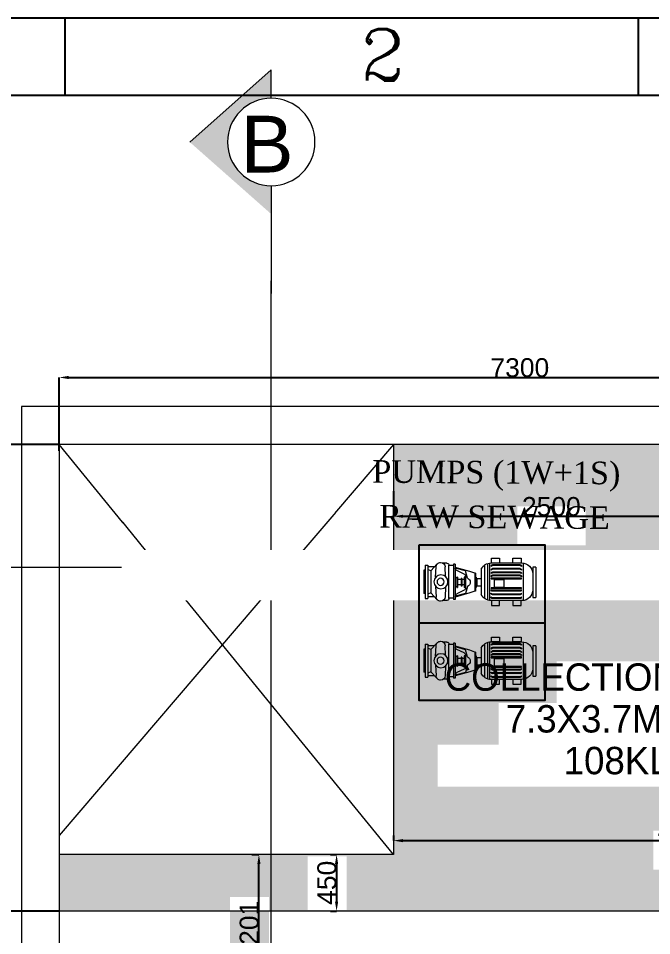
# Model space of a CAD drawing. Header units: millimetres. Extents: x -586673698 to -573385747, y -389867798 to -389752240.
# Drawn here: x -586668303 to -586663284, y -389765375 to -389758104 of the extents above; entities that cross this region are included whole.
import ezdxf

# ---------------------------------------------------------------- set-up
doc = ezdxf.new("R2010")
doc.units = ezdxf.units.MM
doc.header["$LTSCALE"] = 100
doc.linetypes.add('DASHED', pattern=[19.05, 12.7, -6.35])
doc.linetypes.add('HIDDEN2', pattern=[0.1875, 0.125, -0.0625])
for name, color, linetype in [('0-text', 241, 'Continuous'), ('DT-PL-SHAFT', 230, 'Continuous'), ('DT-PL-Text', 181, 'Continuous'), ('LINE', 9, 'Continuous'), ('PL-TEXT', 241, 'Continuous'), ('PLATFORM', 230, 'Continuous'), ('STP', 171, 'Continuous'), ('T', 2, 'Continuous')]:
    doc.layers.add(name, color=color, linetype=linetype)
doc.layers.add('A-CUT OUT', color=251, linetype='HIDDEN2', lineweight=15)
doc.layers.add('PL-DOMESTIC WATER TANK', color=171, linetype='Continuous', lineweight=0)
doc.styles.add('3', font='times.ttf')
doc.styles.add('Arial', font='arial.ttf')
doc.styles.add('style1', font='romanc.shx')
doc.styles.add('VP-A', font='arial.ttf')
doc.dimstyles.new('V Mts', dxfattribs={"dimtxt": 150, "dimasz": 75, "dimexe": 0.1, "dimexo": 0, "dimgap": 0.01, "dimtad": 1, "dimdec": 0, "dimzin": 3, "dimdsep": 46, "dimtxsty": 'Arial', "dimsah": 1, "dimcen": 0.09375, "dimdle": 0.01, "dimclrd": 8, "dimclre": 8, "dimclrt": 256, "dimadec": 0, "dimazin": 0, "dimtfac": 0.7, "dimtdec": 3, "dimtofl": 0, "dimtmove": 2, "dimatfit": 3, "dimfxl": 0, "dimfrac": 1, "dimtolj": 1, "dimtzin": 0, "dimarcsym": 0})
pattern_1 = [(50, (-585601457.7, -389666391.28), (358.63009, -31.37607), [37.5, -412.5]), (355, (-585601457.7, -389666391.28), (-69.37567, 376.09607), [30, -330]), (100.451444, (-585601427.82, -389666393.9), (289.25442, 344.72), [31.8701, -350.57106]), (46.1842, (-585601457.7, -389666291.3), (533.62067, -82.75964), [56.25, -618.75]), (96.635635, (-585601413.24, -389666298.2), (467.33097, 487.0593), [47.80517, -525.85688]), (351.184164, (-585601457.7, -389666291.3), (467.33097, 487.0593), [45, -495]), (21, (-585601407.7, -389666316.28), (298.45353, -201.309445), [37.5, -412.5]), (326, (-585601407.7, -389666316.28), (121.65767, 362.57502), [30, -330]), (71.451445, (-585601382.84, -389666333.05), (420.11119, 161.26558), [31.8701, -350.57106]), (37.5, (-585601457.71, -389666391.28), (6.079928, 166.446927), [0, -326, 0, -335, 0, -331.25]), (7.5, (-585601457.71, -389666391.28), (131.53477, 197.205856), [0, -191, 0, -318.5, 0, -126.25]), (327.5, (-585601569.21, -389666391.28), (266.911218, -11.277436), [0, -125, 0, -390, 0, -517.5]), (317.5, (-585601619.2, -389666391.28), (291.593085, 50.05249), [0, -162.5, 0, -259, 0, -367.5])]

# ---------------------------------------------------------------- blocks, each defined once
blk = doc.blocks.new('SHEET')
at = {"color": 7}
for p, q in [((1476, 13.35), (0, 13.35)), ((113.25, 1.35), (113.25, 13.35)), ((202.5, 1.35), (202.5, 13.35)), ((1464, 1.35), (12, 1.35))]:
    blk.add_line(p, q, dxfattribs=at)
at = {"layer": 'T', "color": 7, "style": 'style1'}
blk.add_text('2', height=8, dxfattribs=at).set_placement((159.24, 3.66))
blk = doc.blocks.new('SECT LINE')
at = {"layer": 'STP', "lineweight": 0}
blk.add_hatch(color=7, dxfattribs=at).paths.add_polyline_path([(571.5, 0), (346.5, 0, 1), (-346.5, 0), (-571.5, 0), (0, 646.5)])
at = {"layer": 'STP', "color": 7, "lineweight": 0}
for p, q in [((-571.5, 0), (0, 646.5)), ((-346.5, 0), (-571.5, 0)), ((-346.5, 0), (-571.5, 0)), ((346.5, 0), (1201.5, 0))]:
    blk.add_line(p, q, dxfattribs=at)
blk.add_circle((0, 0), 346.5, dxfattribs=at)
blk.add_circle((0, 0), 346.5, dxfattribs=at)
blk = doc.blocks.new('*D846')
at = {"layer": 'Defpoints', "color": 0, "ltscale": 5, "transparency": 16777216}
for p in [(-586668693.8, -389761480.6), (-586667978.5, -389761480.6, 2.9), (-586667978.5, -389765180.6, -6.2)]:
    blk.add_point(p, dxfattribs=at)
at = {"layer": 'DT-PL-SHAFT', "color": 8, "lineweight": -2, "ltscale": 5, "transparency": 16777216}
for p, q in [((-586667978.5, -389761480.6), (-586668693.9, -389761480.6)), ((-586668693.8, -389765105.6), (-586668693.8, -389761555.6)), ((-586667978.5, -389765180.6), (-586668693.9, -389765180.6))]:
    blk.add_line(p, q, dxfattribs=at)
at = {"layer": 'DT-PL-SHAFT', "color": 8, "ltscale": 5, "transparency": 16777216}
for points in [[(-586668706.3, -389761555.6), (-586668681.3, -389761555.6), (-586668693.8, -389761480.6)], [(-586668706.3, -389765105.6), (-586668681.3, -389765105.6), (-586668693.8, -389765180.6)]]:
    blk.add_solid(points, dxfattribs=at)
at = {"layer": 'DT-PL-SHAFT', "lineweight": 13, "ltscale": 5, "transparency": 16777216, "insert": (-586668770.5, -389763330.6), "char_height": 150, "attachment_point": 5, "rotation": 90, "style": 'Arial'}
blk.add_mtext('\\A1;3700', dxfattribs=at)
blk = doc.blocks.new('*D847')
at = {"layer": 'Defpoints', "color": 0, "ltscale": 5, "transparency": 16777216}
for p in [(-586660678.6, -389760950.3), (-586667978.5, -389761531.3), (-586660678.6, -389761531.3, 2.9)]:
    blk.add_point(p, dxfattribs=at)
at = {"layer": 'DT-PL-SHAFT', "color": 8, "lineweight": -2, "ltscale": 5, "transparency": 16777216}
for p, q in [((-586667978.5, -389761531.3), (-586667978.5, -389760950.2)), ((-586667903.5, -389760950.3), (-586660753.6, -389760950.3)), ((-586660678.6, -389761531.3), (-586660678.6, -389760950.2))]:
    blk.add_line(p, q, dxfattribs=at)
at = {"layer": 'DT-PL-SHAFT', "color": 8, "ltscale": 5, "transparency": 16777216}
for points in [[(-586667903.5, -389760937.8), (-586667903.5, -389760962.8), (-586667978.5, -389760950.3)], [(-586660753.6, -389760937.8), (-586660753.6, -389760962.8), (-586660678.6, -389760950.3)]]:
    blk.add_solid(points, dxfattribs=at)
at = {"layer": 'DT-PL-SHAFT', "lineweight": 13, "ltscale": 5, "transparency": 16777216, "insert": (-586664328.6, -389760873.7), "char_height": 150, "attachment_point": 5, "style": 'Arial'}
blk.add_mtext('\\A1;7300', dxfattribs=at)
blk = doc.blocks.new('*D850')
at = {"layer": 'Defpoints', "color": 0, "ltscale": 5, "transparency": 16777216}
for p in [(-586669119.6, -389761480.6), (-586667978.5, -389761480.6, 2.9), (-586667978.5, -389793031.3, 2.9)]:
    blk.add_point(p, dxfattribs=at)
at = {"layer": 'DT-PL-SHAFT', "color": 8, "lineweight": -2, "ltscale": 5, "transparency": 16777216}
for p, q in [((-586667978.5, -389761480.6), (-586669119.7, -389761480.6)), ((-586669119.6, -389792956.3), (-586669119.6, -389761555.6)), ((-586667978.5, -389793031.3), (-586669119.7, -389793031.3))]:
    blk.add_line(p, q, dxfattribs=at)
at = {"layer": 'DT-PL-SHAFT', "color": 8, "ltscale": 5, "transparency": 16777216}
for points in [[(-586669132.1, -389761555.6), (-586669107.1, -389761555.6), (-586669119.6, -389761480.6)], [(-586669132.1, -389792956.3), (-586669107.1, -389792956.3), (-586669119.6, -389793031.3)]]:
    blk.add_solid(points, dxfattribs=at)
at = {"layer": 'DT-PL-SHAFT', "lineweight": 13, "ltscale": 5, "transparency": 16777216, "insert": (-586669196.3, -389777255.9), "char_height": 150, "attachment_point": 5, "rotation": 90, "style": 'Arial'}
blk.add_mtext('\\A1;31551', dxfattribs=at)
blk = doc.blocks.new('*D775')
at = {"layer": 'Defpoints', "color": 0, "ltscale": 5, "transparency": 16777216}
for p in [(-586665328.6, -389761850.9, 2.9), (-586662828.6, -389761850.9, 2.9), (-586662828.6, -389762050.6)]:
    blk.add_point(p, dxfattribs=at)
at = {"layer": 'DT-PL-SHAFT', "color": 8, "lineweight": -2, "ltscale": 5, "transparency": 16777216}
for p, q in [((-586665328.6, -389761850.9), (-586665328.6, -389762050.7)), ((-586662828.6, -389761850.9), (-586662828.6, -389762050.7)), ((-586665253.6, -389762050.6), (-586662903.6, -389762050.6))]:
    blk.add_line(p, q, dxfattribs=at)
at = {"layer": 'DT-PL-SHAFT', "color": 8, "ltscale": 5, "transparency": 16777216}
for points in [[(-586665253.6, -389762038.1), (-586665253.6, -389762063.1), (-586665328.6, -389762050.6)], [(-586662903.6, -389762038.1), (-586662903.6, -389762063.1), (-586662828.6, -389762050.6)]]:
    blk.add_solid(points, dxfattribs=at)
at = {"layer": 'DT-PL-SHAFT', "lineweight": 13, "ltscale": 5, "transparency": 16777216, "insert": (-586664078.6, -389761974), "char_height": 150, "attachment_point": 5, "style": 'Arial'}
blk.add_mtext('\\A1;2500', dxfattribs=at)
blk = doc.blocks.new('*D777')
at = {"layer": 'Defpoints', "color": 0, "ltscale": 5, "transparency": 16777216}
for p in [(-586666451.5, -389764730.6, 3.1), (-586666396.1, -389764730.6), (-586666451.5, -389765931.3)]:
    blk.add_point(p, dxfattribs=at)
at = {"layer": 'DT-PL-SHAFT', "color": 8, "lineweight": -2, "ltscale": 5, "transparency": 16777216}
for p, q in [((-586666451.5, -389764730.6), (-586666396, -389764730.6)), ((-586666396.1, -389765856.3), (-586666396.1, -389764805.6)), ((-586666451.5, -389765931.3), (-586666396, -389765931.3))]:
    blk.add_line(p, q, dxfattribs=at)
at = {"layer": 'DT-PL-SHAFT', "color": 8, "ltscale": 5, "transparency": 16777216}
for points in [[(-586666408.6, -389764805.6), (-586666383.6, -389764805.6), (-586666396.1, -389764730.6)], [(-586666408.6, -389765856.3), (-586666383.6, -389765856.3), (-586666396.1, -389765931.3)]]:
    blk.add_solid(points, dxfattribs=at)
at = {"layer": 'DT-PL-SHAFT', "lineweight": 13, "ltscale": 5, "transparency": 16777216, "insert": (-586666472.7, -389765331), "char_height": 150, "attachment_point": 5, "rotation": 90, "style": 'Arial'}
blk.add_mtext('\\A1;1201', dxfattribs=at)
blk = doc.blocks.new('*D782')
at = {"layer": 'Defpoints', "color": 0, "ltscale": 5, "transparency": 16777216}
for p in [(-586665328.6, -389764580.6, 2.9), (-586660678.6, -389764580.6, 2.9), (-586660678.6, -389764621.5)]:
    blk.add_point(p, dxfattribs=at)
at = {"layer": 'DT-PL-SHAFT', "color": 8, "lineweight": -2, "ltscale": 5, "transparency": 16777216}
for p, q in [((-586665328.6, -389764580.6), (-586665328.6, -389764621.6)), ((-586660678.6, -389764580.6), (-586660678.6, -389764621.6)), ((-586665253.6, -389764621.5), (-586660753.6, -389764621.5))]:
    blk.add_line(p, q, dxfattribs=at)
at = {"layer": 'DT-PL-SHAFT', "color": 8, "ltscale": 5, "transparency": 16777216}
for points in [[(-586665253.6, -389764609), (-586665253.6, -389764634), (-586665328.6, -389764621.5)], [(-586660753.6, -389764609), (-586660753.6, -389764634), (-586660678.6, -389764621.5)]]:
    blk.add_solid(points, dxfattribs=at)
at = {"layer": 'DT-PL-SHAFT', "lineweight": 13, "ltscale": 5, "transparency": 16777216, "insert": (-586663003.6, -389764544.9), "char_height": 150, "attachment_point": 5, "style": 'Arial'}
blk.add_mtext('\\A1;4650', dxfattribs=at)
blk = doc.blocks.new('*D784')
at = {"layer": 'Defpoints', "color": 0, "ltscale": 5, "transparency": 16777216}
for p in [(-586665828.5, -389764730.6, -6), (-586665828.5, -389765180.6, -15.3), (-586665780.7, -389765180.6)]:
    blk.add_point(p, dxfattribs=at)
at = {"layer": 'DT-PL-SHAFT', "color": 8, "lineweight": -2, "ltscale": 5, "transparency": 16777216}
for p, q in [((-586665828.5, -389764730.6), (-586665780.6, -389764730.6)), ((-586665780.7, -389764805.6), (-586665780.7, -389765105.6)), ((-586665828.5, -389765180.6), (-586665780.6, -389765180.6))]:
    blk.add_line(p, q, dxfattribs=at)
at = {"layer": 'DT-PL-SHAFT', "color": 8, "ltscale": 5, "transparency": 16777216}
for points in [[(-586665793.2, -389764805.6), (-586665768.2, -389764805.6), (-586665780.7, -389764730.6)], [(-586665793.2, -389765105.6), (-586665768.2, -389765105.6), (-586665780.7, -389765180.6)]]:
    blk.add_solid(points, dxfattribs=at)
at = {"layer": 'DT-PL-SHAFT', "lineweight": 13, "ltscale": 5, "transparency": 16777216, "insert": (-586665857.3, -389764955.6), "char_height": 150, "attachment_point": 5, "rotation": 90, "style": 'Arial'}
blk.add_mtext('\\A1;450', dxfattribs=at)
blk = doc.blocks.new('FDSHH')
at = {"color": 7, "transparency": 33554687}
blk.add_lwpolyline([(781.6461, 164.7801), (782.6277, 164.7801), (782.6277, 163.9801), (781.6461, 163.9801)], close=True, dxfattribs=at)
blk.add_lwpolyline([(782.1369, 164.7801), (782.1369, 163.9801)], dxfattribs=at)
at = {"layer": 'DT-PL-Text', "color": 146, "lineweight": 5, "true_color": 0x105689, "transparency": 33554687}
for p, q in [((781.7729, 164.7401), (781.7726, 164.7242)), ((781.7729, 164.7401), (781.9826, 164.7401)), ((781.8046, 164.7401), (781.8046, 164.7482)), ((781.8046, 164.7482), (781.9509, 164.7482)), ((781.9509, 164.7401), (781.9509, 164.7482)), ((781.9826, 164.7401), (781.9829, 164.7238)), ((782.2729, 164.7401), (782.2726, 164.7242)), ((782.2729, 164.7401), (782.4826, 164.7401)), ((782.3046, 164.7401), (782.3046, 164.7482)), ((782.3046, 164.7482), (782.4509, 164.7482)), ((782.4509, 164.7401), (782.4509, 164.7482)), ((782.4826, 164.7401), (782.4829, 164.7238)), ((781.807, 164.7035), (781.7638, 164.6634)), ((781.7729, 164.7238), (781.9829, 164.7238)), ((781.7826, 164.6809), (781.7826, 164.7238)), ((781.8489, 164.6739), (781.7831, 164.671)), ((781.807, 164.7035), (781.7991, 164.724)), ((781.807, 164.7035), (781.9485, 164.7035)), ((781.9066, 164.6739), (781.9723, 164.671)), ((781.9485, 164.7035), (781.9564, 164.724)), ((781.9485, 164.7035), (781.9917, 164.6634)), ((781.9729, 164.6809), (781.9729, 164.7238)), ((782.307, 164.7035), (782.2638, 164.6634)), ((782.2729, 164.7238), (782.4829, 164.7238)), ((782.2826, 164.6809), (782.2826, 164.7238)), ((782.3489, 164.6739), (782.2831, 164.671)), ((782.307, 164.7035), (782.2991, 164.724)), ((782.307, 164.7035), (782.4485, 164.7035)), ((782.4066, 164.6739), (782.4723, 164.671)), ((782.4485, 164.7035), (782.4564, 164.724)), ((782.4485, 164.7035), (782.4917, 164.6634)), ((782.4729, 164.6809), (782.4729, 164.7238)), ((781.7601, 164.6019), (781.7601, 164.6254)), ((781.8435, 164.6115), (781.7831, 164.6141)), ((781.912, 164.6115), (781.9723, 164.6141)), ((781.9954, 164.6019), (781.9954, 164.6254)), ((782.2601, 164.6019), (782.2601, 164.6254)), ((782.3435, 164.6115), (782.2831, 164.6141)), ((782.412, 164.6115), (782.4723, 164.6141)), ((782.4954, 164.6019), (782.4954, 164.6254)), ((781.7663, 164.5613), (781.9892, 164.5613)), ((781.7663, 164.5491), (781.7663, 164.5613)), ((781.9832, 164.5898), (781.7723, 164.5898)), ((781.7744, 164.5613), (781.7744, 164.5898)), ((781.981, 164.5613), (781.981, 164.5898)), ((781.9892, 164.5491), (781.9892, 164.5613)), ((782.2663, 164.5613), (782.4892, 164.5613)), ((782.2663, 164.5491), (782.2663, 164.5613)), ((782.4832, 164.5898), (782.2723, 164.5898)), ((782.2744, 164.5613), (782.2744, 164.5898)), ((782.481, 164.5613), (782.481, 164.5898)), ((782.4892, 164.5491), (782.4892, 164.5613)), ((781.7663, 164.5491), (781.9892, 164.5491)), ((781.8118, 164.4576), (781.7859, 164.5491)), ((781.7928, 164.5421), (781.7915, 164.5492)), ((781.8084, 164.4839), (781.7928, 164.5421)), ((781.8289, 164.4933), (781.8066, 164.5399)), ((781.8476, 164.5354), (781.8476, 164.5395)), ((781.8476, 164.5395), (781.9126, 164.5395)), ((781.8476, 164.5354), (781.9126, 164.5354)), ((781.8476, 164.4882), (781.8476, 164.4922)), ((781.8476, 164.4922), (781.9126, 164.4922)), ((781.8517, 164.5395), (781.8517, 164.5491)), ((781.8557, 164.508), (781.8557, 164.5121)), ((781.8557, 164.5121), (781.9045, 164.5121)), ((781.8557, 164.508), (781.9045, 164.508)), ((781.8638, 164.5121), (781.8638, 164.5354)), ((781.8638, 164.4922), (781.8638, 164.508)), ((781.8964, 164.5121), (781.8964, 164.5354)), ((781.8964, 164.4922), (781.8964, 164.508)), ((781.9045, 164.508), (781.9045, 164.5121)), ((781.9085, 164.5395), (781.9085, 164.5491)), ((781.9126, 164.5395), (781.9126, 164.5354)), ((781.9126, 164.4882), (781.9126, 164.4922)), ((781.9313, 164.4933), (781.9536, 164.5399)), ((781.9484, 164.4576), (781.9743, 164.5491)), ((781.9518, 164.4839), (781.9674, 164.5421)), ((781.967, 164.541), (781.9683, 164.5481)), ((782.2663, 164.5491), (782.4892, 164.5491)), ((782.3118, 164.4576), (782.2859, 164.5491)), ((782.2928, 164.5421), (782.2915, 164.5492)), ((782.3084, 164.4839), (782.2928, 164.5421)), ((782.3289, 164.4933), (782.3066, 164.5399)), ((782.3476, 164.5354), (782.3476, 164.5395)), ((782.3476, 164.5395), (782.4126, 164.5395)), ((782.3476, 164.5354), (782.4126, 164.5354)), ((782.3476, 164.4882), (782.3476, 164.4922)), ((782.3476, 164.4922), (782.4126, 164.4922)), ((782.3517, 164.5395), (782.3517, 164.5491)), ((782.3557, 164.508), (782.3557, 164.5121)), ((782.3557, 164.5121), (782.4045, 164.5121)), ((782.3557, 164.508), (782.4045, 164.508)), ((782.3638, 164.5121), (782.3638, 164.5354)), ((782.3638, 164.4922), (782.3638, 164.508)), ((782.3964, 164.5121), (782.3964, 164.5354)), ((782.3964, 164.4922), (782.3964, 164.508)), ((782.4045, 164.508), (782.4045, 164.5121)), ((782.4085, 164.5395), (782.4085, 164.5491)), ((782.4126, 164.5395), (782.4126, 164.5354)), ((782.4126, 164.4882), (782.4126, 164.4922)), ((782.4313, 164.4933), (782.4536, 164.5399)), ((782.4484, 164.4576), (782.4743, 164.5491)), ((782.4518, 164.4839), (782.4674, 164.5421)), ((782.467, 164.541), (782.4683, 164.5481)), ((781.8536, 164.4724), (781.8084, 164.4839)), ((781.8232, 164.4258), (781.8118, 164.4576)), ((781.8435, 164.4882), (781.8435, 164.4841)), ((781.8435, 164.4882), (781.9167, 164.4882)), ((781.8435, 164.4841), (781.9167, 164.4841)), ((781.9066, 164.4724), (781.9518, 164.4839)), ((781.9167, 164.4882), (781.9167, 164.4841)), ((781.937, 164.4258), (781.9484, 164.4576)), ((782.3536, 164.4724), (782.3084, 164.4839)), ((782.3232, 164.4258), (782.3118, 164.4576)), ((782.3435, 164.4882), (782.3435, 164.4841)), ((782.3435, 164.4882), (782.4167, 164.4882)), ((782.3435, 164.4841), (782.4167, 164.4841)), ((782.4066, 164.4724), (782.4518, 164.4839)), ((782.4167, 164.4882), (782.4167, 164.4841)), ((782.437, 164.4258), (782.4484, 164.4576)), ((781.7969, 164.3843), (781.958, 164.3843)), ((781.8232, 164.4218), (781.8232, 164.4258)), ((781.8232, 164.4258), (781.937, 164.4258)), ((781.8232, 164.4218), (781.937, 164.4218)), ((781.8476, 164.417), (781.8476, 164.4211)), ((781.8476, 164.417), (781.9126, 164.417)), ((781.8557, 164.413), (781.8557, 164.417)), ((781.8557, 164.413), (781.9045, 164.413)), ((781.8572, 164.4258), (781.8572, 164.3839)), ((781.9037, 164.4258), (781.9037, 164.3839)), ((781.9045, 164.413), (781.9045, 164.417)), ((781.9126, 164.417), (781.9126, 164.4211)), ((781.937, 164.4218), (781.937, 164.4258)), ((782.2969, 164.3843), (782.458, 164.3843)), ((782.3232, 164.4218), (782.3232, 164.4258)), ((782.3232, 164.4258), (782.437, 164.4258)), ((782.3232, 164.4218), (782.437, 164.4218)), ((782.3476, 164.417), (782.3476, 164.4211)), ((782.3476, 164.417), (782.4126, 164.417)), ((782.3557, 164.413), (782.3557, 164.417)), ((782.3557, 164.413), (782.4045, 164.413)), ((782.3572, 164.4258), (782.3572, 164.3839)), ((782.4037, 164.4258), (782.4037, 164.3839)), ((782.4045, 164.413), (782.4045, 164.417)), ((782.4126, 164.417), (782.4126, 164.4211)), ((782.437, 164.4218), (782.437, 164.4258)), ((781.7584, 164.3203), (781.7277, 164.3203)), ((781.7277, 164.3203), (781.7277, 164.2682)), ((781.7581, 164.3226), (781.7581, 164.1271)), ((781.7584, 164.2682), (781.7584, 164.3203)), ((781.7586, 164.3327), (781.9963, 164.3327)), ((781.7622, 164.3458), (781.9927, 164.3458)), ((781.7718, 164.3636), (781.9831, 164.3636)), ((781.7748, 164.3213), (781.7796, 164.3213)), ((781.7986, 164.3213), (781.8034, 164.3213)), ((781.8209, 164.3213), (781.8257, 164.3213)), ((781.8403, 164.3213), (781.845, 164.3213)), ((781.8542, 164.3215), (781.8586, 164.3215)), ((781.8542, 164.1295), (781.8542, 164.3215)), ((781.8586, 164.3215), (781.8586, 164.1295)), ((781.9154, 164.3215), (781.9198, 164.3215)), ((781.9154, 164.1295), (781.9154, 164.3215)), ((781.9198, 164.3215), (781.9198, 164.1295)), ((781.9307, 164.3213), (781.9277, 164.3213)), ((781.9547, 164.3213), (781.95, 164.3213)), ((781.9785, 164.3213), (781.9738, 164.3213)), ((781.9965, 164.3203), (782.0272, 164.3203)), ((781.9965, 164.2682), (781.9965, 164.3203)), ((781.9968, 164.1271), (781.9968, 164.3226)), ((782.0272, 164.3203), (782.0272, 164.2682)), ((782.2584, 164.3203), (782.2277, 164.3203)), ((782.2277, 164.3203), (782.2277, 164.2682)), ((782.2581, 164.3226), (782.2581, 164.1271)), ((782.2584, 164.2682), (782.2584, 164.3203)), ((782.2586, 164.3327), (782.4963, 164.3327)), ((782.2622, 164.3458), (782.4927, 164.3458)), ((782.2718, 164.3636), (782.4831, 164.3636)), ((782.2748, 164.3213), (782.2796, 164.3213)), ((782.2986, 164.3213), (782.3034, 164.3213)), ((782.3209, 164.3213), (782.3257, 164.3213)), ((782.3403, 164.3213), (782.345, 164.3213)), ((782.3542, 164.3215), (782.3586, 164.3215)), ((782.3542, 164.1295), (782.3542, 164.3215)), ((782.3586, 164.3215), (782.3586, 164.1295)), ((782.4154, 164.3215), (782.4198, 164.3215)), ((782.4154, 164.1295), (782.4154, 164.3215)), ((782.4198, 164.3215), (782.4198, 164.1295)), ((782.4307, 164.3213), (782.4277, 164.3213)), ((782.4547, 164.3213), (782.45, 164.3213)), ((782.4785, 164.3213), (782.4738, 164.3213)), ((782.4965, 164.3203), (782.5272, 164.3203)), ((782.4965, 164.2682), (782.4965, 164.3203)), ((782.4968, 164.1271), (782.4968, 164.3226)), ((782.5272, 164.3203), (782.5272, 164.2682)), ((781.7277, 164.2682), (781.7584, 164.2682)), ((781.7695, 164.1382), (781.7695, 164.3134)), ((781.7713, 164.1382), (781.7713, 164.3134)), ((781.7743, 164.1382), (781.7743, 164.3134)), ((781.7933, 164.1382), (781.7933, 164.3134)), ((781.7951, 164.1382), (781.7951, 164.3134)), ((781.7981, 164.1382), (781.7981, 164.3134)), ((781.8157, 164.1382), (781.8157, 164.3134)), ((781.8174, 164.1382), (781.8174, 164.3134)), ((781.8204, 164.1382), (781.8204, 164.3134)), ((781.835, 164.1382), (781.835, 164.3134)), ((781.8367, 164.1382), (781.8367, 164.3134)), ((781.8397, 164.1382), (781.8397, 164.3134)), ((781.8653, 164.2399), (781.8653, 164.3026)), ((781.8653, 164.3026), (781.9114, 164.3026)), ((781.9114, 164.3026), (781.9114, 164.2399)), ((781.933, 164.1382), (781.933, 164.3134)), ((781.936, 164.1382), (781.936, 164.3134)), ((781.9377, 164.1382), (781.9377, 164.3134)), ((781.9553, 164.1382), (781.9553, 164.3134)), ((781.9583, 164.1382), (781.9583, 164.3134)), ((781.96, 164.1382), (781.96, 164.3134)), ((781.9791, 164.1382), (781.9791, 164.3134)), ((781.9821, 164.1382), (781.9821, 164.3134)), ((781.9838, 164.1382), (781.9838, 164.3134)), ((782.0272, 164.2682), (781.9965, 164.2682)), ((782.2277, 164.2682), (782.2584, 164.2682)), ((782.2695, 164.1382), (782.2695, 164.3134)), ((782.2713, 164.1382), (782.2713, 164.3134)), ((782.2743, 164.1382), (782.2743, 164.3134)), ((782.2933, 164.1382), (782.2933, 164.3134)), ((782.2951, 164.1382), (782.2951, 164.3134)), ((782.2981, 164.1382), (782.2981, 164.3134)), ((782.3157, 164.1382), (782.3157, 164.3134)), ((782.3174, 164.1382), (782.3174, 164.3134)), ((782.3204, 164.1382), (782.3204, 164.3134)), ((782.335, 164.1382), (782.335, 164.3134)), ((782.3367, 164.1382), (782.3367, 164.3134)), ((782.3397, 164.1382), (782.3397, 164.3134)), ((782.3653, 164.2399), (782.3653, 164.3026)), ((782.3653, 164.3026), (782.4114, 164.3026)), ((782.4114, 164.3026), (782.4114, 164.2399)), ((782.433, 164.1382), (782.433, 164.3134)), ((782.436, 164.1382), (782.436, 164.3134)), ((782.4377, 164.1382), (782.4377, 164.3134)), ((782.4553, 164.1382), (782.4553, 164.3134)), ((782.4583, 164.1382), (782.4583, 164.3134)), ((782.46, 164.1382), (782.46, 164.3134)), ((782.4791, 164.1382), (782.4791, 164.3134)), ((782.4821, 164.1382), (782.4821, 164.3134)), ((782.4838, 164.1382), (782.4838, 164.3134)), ((782.5272, 164.2682), (782.4965, 164.2682)), ((781.9114, 164.2399), (781.8653, 164.2399)), ((782.4114, 164.2399), (782.3653, 164.2399)), ((781.7584, 164.1835), (781.7277, 164.1835)), ((781.7277, 164.1835), (781.7277, 164.1315)), ((781.7584, 164.1315), (781.7584, 164.1835)), ((781.9965, 164.1835), (782.0272, 164.1835)), ((781.9965, 164.1315), (781.9965, 164.1835)), ((782.0272, 164.1835), (782.0272, 164.1315)), ((782.2584, 164.1835), (782.2277, 164.1835)), ((782.2277, 164.1835), (782.2277, 164.1315)), ((782.2584, 164.1315), (782.2584, 164.1835)), ((782.4965, 164.1835), (782.5272, 164.1835)), ((782.4965, 164.1315), (782.4965, 164.1835)), ((782.5272, 164.1835), (782.5272, 164.1315)), ((781.7277, 164.1315), (781.7584, 164.1315)), ((781.7586, 164.1188), (781.9963, 164.1188)), ((781.7748, 164.1303), (781.7796, 164.1303)), ((781.7986, 164.1303), (781.8034, 164.1303)), ((781.8209, 164.1303), (781.8257, 164.1303)), ((781.8403, 164.1303), (781.845, 164.1303)), ((781.8586, 164.1295), (781.8542, 164.1295)), ((781.9198, 164.1295), (781.9154, 164.1295)), ((781.9324, 164.1303), (781.9277, 164.1303)), ((781.9547, 164.1303), (781.95, 164.1303)), ((781.9785, 164.1303), (781.9738, 164.1303)), ((782.0272, 164.1315), (781.9965, 164.1315)), ((782.2277, 164.1315), (782.2584, 164.1315)), ((782.2586, 164.1188), (782.4963, 164.1188)), ((782.2748, 164.1303), (782.2796, 164.1303)), ((782.2986, 164.1303), (782.3034, 164.1303)), ((782.3209, 164.1303), (782.3257, 164.1303)), ((782.3403, 164.1303), (782.345, 164.1303)), ((782.3586, 164.1295), (782.3542, 164.1295)), ((782.4198, 164.1295), (782.4154, 164.1295)), ((782.4324, 164.1303), (782.4277, 164.1303)), ((782.4547, 164.1303), (782.45, 164.1303)), ((782.4785, 164.1303), (782.4738, 164.1303)), ((782.5272, 164.1315), (782.4965, 164.1315)), ((781.7841, 164.0583), (781.9764, 164.0583)), ((781.7841, 164.0378), (781.7841, 164.0583)), ((781.7841, 164.0382), (781.9764, 164.0382)), ((781.8266, 164.0586), (781.9283, 164.0586)), ((781.9764, 164.0583), (781.9764, 164.0378)), ((782.2841, 164.0583), (782.4764, 164.0583)), ((782.2841, 164.0378), (782.2841, 164.0583)), ((782.2841, 164.0382), (782.4764, 164.0382)), ((782.3266, 164.0586), (782.4283, 164.0586)), ((782.4764, 164.0583), (782.4764, 164.0378))]:
    blk.add_line(p, q, dxfattribs=at)
for centre, radius in [((781.8777, 164.64), 0.0445), ((782.3777, 164.64), 0.0445), ((781.8777, 164.6426), 0.0223), ((782.3777, 164.6426), 0.0223)]:
    blk.add_circle(centre, radius, dxfattribs=at)
for centre, major_axis, start_param, end_param in [((781.7831, 164.6426), (-0.0192, 0.021), -0.741919, 0.840279), ((781.9723, 164.6426), (0.0192, 0.021), -0.840279, 0.741919), ((782.2831, 164.6426), (-0.0192, 0.021), -0.741919, 0.840279), ((782.4723, 164.6426), (0.0192, 0.021), -0.840279, 0.741919), ((781.7831, 164.6426), (0.0197, 0.0206), 2.344856, 3.904251), ((781.9723, 164.6426), (-0.0197, 0.0206), 2.378921, 3.938316), ((782.2831, 164.6426), (0.0197, 0.0206), 2.344856, 3.904251), ((782.4723, 164.6426), (-0.0197, 0.0206), 2.378921, 3.938316), ((781.7723, 164.6019), (-0.0008, 0.0122), 1.504501, 3.075297), ((781.9832, 164.6019), (0.0008, 0.0122), 3.207888, 4.778684), ((782.2723, 164.6019), (-0.0008, 0.0122), 1.504501, 3.075297), ((782.4832, 164.6019), (0.0008, 0.0122), 3.207888, 4.778684), ((781.7919, 164.5329), (-0.0144, 0.0076), 4.074963, 5.199549), ((781.8435, 164.5004), (-0.0144, 0.0076), 0.933371, 2.057957), ((781.9167, 164.5004), (0.0144, 0.0076), 4.22522, 5.349806), ((781.9683, 164.5329), (0.0144, 0.0076), 1.083627, 2.208213), ((782.2919, 164.5329), (-0.0144, 0.0076), 4.074963, 5.199549), ((782.3435, 164.5004), (-0.0144, 0.0076), 0.933371, 2.057957), ((782.4167, 164.5004), (0.0144, 0.0076), 4.22522, 5.349806), ((782.4683, 164.5329), (0.0144, 0.0076), 1.083627, 2.208213), ((781.8801, 164.4827), (-0.0279, 0.0058), 0.576778, 1.774993), ((781.8801, 164.4827), (0.0279, 0.0058), 4.508192, 5.706408), ((782.3801, 164.4827), (-0.0279, 0.0058), 0.576778, 1.774993), ((782.3801, 164.4827), (0.0279, 0.0058), 4.508192, 5.706408), ((781.8266, 164.3226), (0.0676, 0.0108), 1.861065, 2.983631), ((781.9283, 164.3226), (-0.047, 0.0498), 3.955496, 5.078062), ((782.3266, 164.3226), (0.0676, 0.0108), 1.861065, 2.983631), ((782.4283, 164.3226), (-0.047, 0.0498), 3.955496, 5.078062), ((781.7772, 164.314), (0.00765, 0.00083), 1.778301, 3.114872), ((781.7789, 164.314), (0.00765, 0.00083), 1.778301, 3.114872), ((781.782, 164.314), (0.00765, 0.00083), 1.778301, 3.114872), ((781.801, 164.314), (0.00765, 0.00083), 1.778301, 3.114872), ((781.8027, 164.314), (0.00765, 0.00083), 1.778301, 3.114872), ((781.8058, 164.314), (0.00765, 0.00083), 1.778301, 3.114872), ((781.8233, 164.314), (0.00765, 0.00083), 1.778301, 3.114872), ((781.825, 164.314), (0.00765, 0.00083), 1.778301, 3.114872), ((781.8281, 164.314), (0.00765, 0.00083), 1.778301, 3.114872), ((781.8427, 164.314), (0.00765, 0.00083), 1.778301, 3.114872), ((781.8444, 164.314), (0.00765, 0.00083), 1.778301, 3.114872), ((781.8474, 164.314), (0.00765, 0.00083), 1.778301, 3.114872), ((781.9253, 164.314), (-0.00765, 0.00082), 3.168079, 4.50465), ((781.9283, 164.314), (-0.00765, 0.00082), 3.168079, 4.50465), ((781.93, 164.314), (-0.00765, 0.00082), 3.168079, 4.50465), ((781.9476, 164.314), (-0.00765, 0.00082), 3.168079, 4.50465), ((781.9506, 164.314), (-0.00765, 0.00082), 3.168079, 4.50465), ((781.9524, 164.314), (-0.00765, 0.00082), 3.168079, 4.50465), ((781.9714, 164.314), (-0.00765, 0.00082), 3.168079, 4.50465), ((781.9744, 164.314), (-0.00765, 0.00082), 3.168079, 4.50465), ((781.9762, 164.314), (-0.00765, 0.00082), 3.168079, 4.50465), ((782.2772, 164.314), (0.00765, 0.00083), 1.778301, 3.114872), ((782.2789, 164.314), (0.00765, 0.00083), 1.778301, 3.114872), ((782.282, 164.314), (0.00765, 0.00083), 1.778301, 3.114872), ((782.301, 164.314), (0.00765, 0.00083), 1.778301, 3.114872), ((782.3027, 164.314), (0.00765, 0.00083), 1.778301, 3.114872), ((782.3058, 164.314), (0.00765, 0.00083), 1.778301, 3.114872), ((782.3233, 164.314), (0.00765, 0.00083), 1.778301, 3.114872), ((782.325, 164.314), (0.00765, 0.00083), 1.778301, 3.114872), ((782.3281, 164.314), (0.00765, 0.00083), 1.778301, 3.114872), ((782.3427, 164.314), (0.00765, 0.00083), 1.778301, 3.114872), ((782.3444, 164.314), (0.00765, 0.00083), 1.778301, 3.114872), ((782.3474, 164.314), (0.00765, 0.00083), 1.778301, 3.114872), ((782.4253, 164.314), (-0.00765, 0.00082), 3.168079, 4.50465), ((782.4283, 164.314), (-0.00765, 0.00082), 3.168079, 4.50465), ((782.43, 164.314), (-0.00765, 0.00082), 3.168079, 4.50465), ((782.4476, 164.314), (-0.00765, 0.00082), 3.168079, 4.50465), ((782.4506, 164.314), (-0.00765, 0.00082), 3.168079, 4.50465), ((782.4524, 164.314), (-0.00765, 0.00082), 3.168079, 4.50465), ((782.4714, 164.314), (-0.00765, 0.00082), 3.168079, 4.50465), ((782.4744, 164.314), (-0.00765, 0.00082), 3.168079, 4.50465), ((782.4762, 164.314), (-0.00765, 0.00082), 3.168079, 4.50465), ((781.8266, 164.1271), (-0.0672, 0.0133), 0.194945, 1.765742), ((781.7772, 164.1376), (-0.00765, 0.00082), 0.026487, 1.363057), ((781.7789, 164.1376), (-0.00765, 0.00082), 0.026487, 1.363057), ((781.782, 164.1376), (-0.00765, 0.00082), 0.026487, 1.363057), ((781.801, 164.1376), (-0.00765, 0.00082), 0.026487, 1.363057), ((781.8027, 164.1376), (-0.00765, 0.00082), 0.026487, 1.363057), ((781.8058, 164.1376), (-0.00765, 0.00082), 0.026487, 1.363057), ((781.8233, 164.1376), (-0.00765, 0.00082), 0.026487, 1.363057), ((781.825, 164.1376), (-0.00765, 0.00082), 0.026487, 1.363057), ((781.8281, 164.1376), (-0.00765, 0.00082), 0.026487, 1.363057), ((781.8427, 164.1376), (-0.00765, 0.00082), 0.026487, 1.363057), ((781.8444, 164.1376), (-0.00765, 0.00082), 0.026487, 1.363057), ((781.8474, 164.1376), (-0.00765, 0.00082), 0.026487, 1.363057), ((781.9253, 164.1376), (0.00765, 0.00083), -1.363291, -0.026721), ((781.9283, 164.1271), (0.0672, 0.0133), 4.517506, 6.088302), ((781.9283, 164.1376), (0.00765, 0.00083), -1.363291, -0.026721), ((781.93, 164.1376), (0.00765, 0.00083), -1.363291, -0.026721), ((781.9476, 164.1376), (0.00765, 0.00083), -1.363291, -0.026721), ((781.9506, 164.1376), (0.00765, 0.00083), -1.363291, -0.026721), ((781.9524, 164.1376), (0.00765, 0.00083), -1.363291, -0.026721), ((781.9714, 164.1376), (0.00765, 0.00083), -1.363291, -0.026721), ((781.9744, 164.1376), (0.00765, 0.00083), -1.363291, -0.026721), ((781.9762, 164.1376), (0.00765, 0.00083), -1.363291, -0.026721), ((782.3266, 164.1271), (-0.0672, 0.0133), 0.194945, 1.765742), ((782.2772, 164.1376), (-0.00765, 0.00082), 0.026487, 1.363057), ((782.2789, 164.1376), (-0.00765, 0.00082), 0.026487, 1.363057), ((782.282, 164.1376), (-0.00765, 0.00082), 0.026487, 1.363057), ((782.301, 164.1376), (-0.00765, 0.00082), 0.026487, 1.363057), ((782.3027, 164.1376), (-0.00765, 0.00082), 0.026487, 1.363057), ((782.3058, 164.1376), (-0.00765, 0.00082), 0.026487, 1.363057), ((782.3233, 164.1376), (-0.00765, 0.00082), 0.026487, 1.363057), ((782.325, 164.1376), (-0.00765, 0.00082), 0.026487, 1.363057), ((782.3281, 164.1376), (-0.00765, 0.00082), 0.026487, 1.363057), ((782.3427, 164.1376), (-0.00765, 0.00082), 0.026487, 1.363057), ((782.3444, 164.1376), (-0.00765, 0.00082), 0.026487, 1.363057), ((782.3474, 164.1376), (-0.00765, 0.00082), 0.026487, 1.363057), ((782.4253, 164.1376), (0.00765, 0.00083), -1.363291, -0.026721), ((782.4283, 164.1271), (0.0672, 0.0133), 4.517506, 6.088302), ((782.4283, 164.1376), (0.00765, 0.00083), -1.363291, -0.026721), ((782.43, 164.1376), (0.00765, 0.00083), -1.363291, -0.026721), ((782.4476, 164.1376), (0.00765, 0.00083), -1.363291, -0.026721), ((782.4506, 164.1376), (0.00765, 0.00083), -1.363291, -0.026721), ((782.4524, 164.1376), (0.00765, 0.00083), -1.363291, -0.026721), ((782.4714, 164.1376), (0.00765, 0.00083), -1.363291, -0.026721), ((782.4744, 164.1376), (0.00765, 0.00083), -1.363291, -0.026721), ((782.4762, 164.1376), (0.00765, 0.00083), -1.363291, -0.026721)]:
    blk.add_ellipse(centre, major_axis=major_axis, ratio=1, start_param=start_param, end_param=end_param, dxfattribs=at)

msp = doc.modelspace()

# ---------------------------------------------------------------- hatches: boundary and pattern name
at = {"layer": 'DT-PL-SHAFT', "lineweight": 13, "ltscale": 5}
h = msp.add_hatch(dxfattribs=at)
h.set_pattern_fill('AR-CONC', color=8, scale=50)
h.set_pattern_definition(pattern_1)
h.paths.add_polyline_path([(-586666778.5, -389769137.5), (-586667978.5, -389769137.5), (-586667978.5, -389765480.9), (-586667528.5, -389765480.9), (-586666298.3, -389765480.8), (-586666298.3, -389765930.3), (-586666778.7, -389765930.3), (-586666778.5, -389765931.3)])
h.paths.add_polyline_path([(-586663978.6, -389769137.5), (-586664978.6, -389769137.5), (-586664978.6, -389765930.3), (-586666298.3, -389765930.3), (-586666298.3, -389765480.6), (-586663978.6, -389765480.6)])
h.paths.add_polyline_path([(-586666317.1, -389765068.2), (-586666317.1, -389765609.4), (-586666626.2, -389765609.4), (-586666626.2, -389765068.2)], flags=9)
h.paths.add_polyline_path([(-586667655.4, -389767842.6), (-586667114.3, -389767842.6), (-586667114.3, -389768151.7), (-586667655.4, -389768151.7)], flags=24)
h.paths.add_polyline_path([(-586667365.8, -389765514.5), (-586666941.1, -389765514.5), (-586666941.1, -389765823.6), (-586667365.8, -389765823.6)], flags=24)
h.paths.add_polyline_path([(-586666948.5, -389768282.3), (-586664634.9, -389768282.3), (-586664634.9, -389768702.2), (-586666948.5, -389768702.2)], flags=9)
h.paths.add_polyline_path([(-586664755.6, -389767870.1), (-586664214.4, -389767870.1), (-586664214.4, -389768179.2), (-586664755.6, -389768179.2)], flags=24)
h.paths.add_polyline_path([(-586665701.7, -389765496.9), (-586665701.7, -389765921.5), (-586666010.8, -389765921.5), (-586666010.8, -389765496.9)], flags=24)
h.paths.add_polyline_path([(-586666559.1, -389768685.6), (-586664868.7, -389768685.6), (-586664868.7, -389769018.6), (-586666559.1, -389769018.6)], flags=9)

# ---------------------------------------------------------------- linework, layer by layer
at = {"layer": 'DT-PL-SHAFT', "color": 8, "linetype": 'DASHED', "lineweight": 13, "ltscale": 50, "elevation": -310}
msp.add_lwpolyline([(-586659708.3, -389762457.2), (-586669671.3, -389762457.2)], dxfattribs=at)
at = {"layer": 'DT-PL-SHAFT', "color": 85, "lineweight": 13, "ltscale": 5, "true_color": 0x58ba48, "elevation": -296.3}
msp.add_lwpolyline([(-586665328.6, -389764730.6), (-586667978.5, -389764730.6)], dxfattribs=at)
at = {"layer": 'PL-DOMESTIC WATER TANK', "color": 1, "lineweight": 13, "ltscale": 200, "elevation": -305.5, "flags": 128}
msp.add_lwpolyline([(-586660678.6, -389765180.6), (-586667978.5, -389765180.6)], dxfattribs=at)

# ---------------------------------------------------------------- block references
at = {"layer": 'LINE', "color": 7, "linetype": 'ByBlock', "lineweight": 13, "ltscale": 2, "xscale": 50.91065699553089, "yscale": 50.91065699553089, "zscale": 50.91065699553089}
msp.add_blockref('SHEET', (-586673697.7, -389758783.3, -234.9), dxfattribs=at)
at = {"layer": 'PLATFORM', "linetype": 'Continuous', "lineweight": 13, "xscale": -1, "rotation": 90}
msp.add_blockref('SECT LINE', (-586666298.3, -389759084, -310), dxfattribs=at)

# ---------------------------------------------------------------- texts
at = {"layer": '0-text', "color": 241, "lineweight": 13, "style": 'VP-A'}
msp.add_text('B', height=450, dxfattribs=at).set_placement((-586666541, -389759325.8, -310))
at = {"layer": 'A-CUT OUT', "color": 140, "lineweight": 13, "style": '3'}
msp.add_text('PUMPS (1W+1S)', height=179.332, rotation=359.61278, dxfattribs=at).set_placement((-586665498.6, -389761784.4, -302.6))
at = {"layer": 'DT-PL-SHAFT', "color": 140, "lineweight": 13}
for s, height, p in [('COLLECTION TANK', 217.152, (-586664923.9, -389763433.6, -299.3)), ('7.3X3.7MX4.0M', 217.152, (-586664440.4, -389763764.5, -299.3)), ('108KLD', 217.15, (-586663981.1, -389764095.3, -299.3))]:
    msp.add_text(s, height=height, dxfattribs=at).set_placement(p)

# ---------------------------------------------------------------- dimensions: what is measured, and where the dimension line sits
at = {"layer": 'DT-PL-SHAFT', "color": 1, "lineweight": 13, "ltscale": 5}
for p1, p2, distance, picture, middle in [((-586667978.5, -389761531.3, -299.3), (-586660678.6, -389761531.3, -296.4), 581, '*D847', (-586664328.6, -389760873.7, -299.3)), ((-586667978.5, -389793031.3, -303.8), (-586667978.5, -389761480.6, -303.8), 1141.2, '*D850', (-586669196.3, -389777255.9, -306.7)), ((-586667978.5, -389765180.6, -305.5), (-586667978.5, -389761480.6, -296.4), 715.4, '*D846', (-586668770.5, -389763330.6, -299.3)), ((-586665328.6, -389764580.6, -296.4), (-586660678.6, -389764580.6, -296.4), -40.9, '*D782', (-586663003.6, -389764544.9, -299.3)), ((-586666451.5, -389765931.3, -299.3), (-586666451.5, -389764730.6, -296.3), -55.4, '*D777', (-586666472.7, -389765331, -299.3)), ((-586665828.5, -389764730.6, -296.3), (-586665828.5, -389765180.6, -305.5), 47.8, '*D784', (-586665857.3, -389764955.6, -290.2))]:
    dim = msp.add_aligned_dim(p1=p1, p2=p2, distance=distance, dimstyle='V Mts', dxfattribs=at)
    dim.commit()
    dim.dimension.update_dxf_attribs({"geometry": picture, "text_midpoint": middle})

# ---------------------------------------------------------------- next in the draw order: texts
at = {"layer": 'PL-TEXT', "lineweight": 13, "insert": (-586659636.3, -389762222.2, -299.5), "char_height": 200, "width": 15478.707, "attachment_point": 5, "style": 'VP-A', "bg_fill": 2}
msp.add_mtext('{\\fCentury Gothic|b0|i0|c0|p34;\\W0.8;-99.70}', dxfattribs=at)

# ---------------------------------------------------------------- next in the draw order: hatches: boundary and pattern name
at = {"layer": 'DT-PL-SHAFT', "lineweight": 13, "ltscale": 5}
h = msp.add_hatch(dxfattribs=at)
h.set_pattern_fill('AR-CONC', color=8, scale=50)
h.set_pattern_definition(pattern_1)
h.paths.add_polyline_path([(-586662533, -389765180.6), (-586666298.3, -389765180.6), (-586666298.3, -389764730.6), (-586665328.6, -389764730.6), (-586665328.6, -389762731.6), (-586662533, -389762731.6)])
h.paths.add_polyline_path([(-586662828.6, -389762830.6), (-586662533, -389762830.6), (-586662533, -389762731.6), (-586665328.6, -389762731.6), (-586665328.6, -389761480.6), (-586662828.6, -389761480.6)])
h.paths.add_polyline_path([(-586660678.6, -389764730.9), (-586661128.6, -389764730.9), (-586661128.6, -389765180.6), (-586662533, -389765180.6), (-586662533, -389762830.6), (-586660678.6, -389762830.6)])
h.paths.add_polyline_path([(-586666298.3, -389765180.6), (-586667978.5, -389765180.6), (-586667978.5, -389764730.6), (-586666298.3, -389764730.6)])
h.paths.add_polyline_path([(-586663270.5, -389764542.5), (-586662729.4, -389764542.5), (-586662729.4, -389764851.6), (-586663270.5, -389764851.6)], flags=16)
h.paths.add_polyline_path([(-586665701.7, -389764747), (-586665701.7, -389765171.6), (-586666010.8, -389765171.6), (-586666010.8, -389764747)], flags=16)
h.paths.add_polyline_path([(-586664036.2, -389763200.1), (-586662786, -389763200.1), (-586662786, -389763530.7), (-586664036.2, -389763530.7)], flags=16)
h.paths.add_polyline_path([(-586664495.7, -389763530.1), (-586662149.4, -389763530.1), (-586662149.4, -389763861.7), (-586664495.7, -389763861.7)])
h.paths.add_polyline_path([(-586664979.4, -389763860.3), (-586661882.5, -389763860.3), (-586661882.5, -389764193.3), (-586664979.4, -389764193.3)])
h.paths.add_polyline_path([(-586662879.8, -389761703.7), (-586662879.8, -389762244.8), (-586663188.9, -389762244.8), (-586663188.9, -389761703.7)], flags=16)
h.paths.add_polyline_path([(-586664347.3, -389761971.6), (-586663806.1, -389761971.6), (-586663806.1, -389762280.7), (-586664347.3, -389762280.7)], flags=16)
h.paths.add_polyline_path([(-586661947.3, -389762634.1), (-586661406.1, -389762634.1), (-586661406.1, -389762943.2), (-586661947.3, -389762943.2)])
h.paths.add_polyline_path([(-586661087.5, -389763637), (-586661087.5, -389764178.2), (-586661396.6, -389764178.2), (-586661396.6, -389763637)], flags=16)
h.paths.add_polyline_path([(-586666317.1, -389765068.2), (-586666317.1, -389765609.4), (-586666626.2, -389765609.4), (-586666626.2, -389765068.2)])

# ---------------------------------------------------------------- next in the draw order: linework, layer by layer
at = {"layer": 'DT-PL-SHAFT', "color": 8, "linetype": 'DASHED', "lineweight": 13, "ltscale": 50}
msp.add_line((-586666298.3, -389794357.8, -310), (-586666298.3, -389760185.5, -310), dxfattribs=at)
at = {"layer": 'DT-PL-SHAFT', "color": 1, "lineweight": 13, "ltscale": 5, "elevation": -303.8}
msp.add_lwpolyline([(-586667978.5, -389767680.8), (-586667978.5, -389793031.3), (-586660678.6, -389793031.3), (-586660678.6, -389761480.6), (-586667978.5, -389761480.6), (-586667978.5, -389767380.8)], dxfattribs=at)
at = {"layer": 'DT-PL-SHAFT', "color": 8, "linetype": 'DASHED', "lineweight": 13, "ltscale": 5, "elevation": -296.4}
for points in [[(-586665328.6, -389764730.6), (-586667978.5, -389761480.6)], [(-586665328.6, -389761480.6), (-586667978.5, -389764580.6)]]:
    msp.add_lwpolyline(points, dxfattribs=at)
at = {"layer": 'DT-PL-SHAFT', "color": 85, "lineweight": 13, "ltscale": 5, "true_color": 0x58ba48, "elevation": -296.4}
msp.add_lwpolyline([(-586665328.6, -389761480.6), (-586665328.6, -389764730.6)], dxfattribs=at)
at = {"layer": 'PL-DOMESTIC WATER TANK', "lineweight": 13, "ltscale": 200, "elevation": -303.8}
msp.add_lwpolyline([(-586660378.6, -389761180.6), (-586668278.5, -389761180.6), (-586668278.5, -389793331.3), (-586660378.6, -389793331.3)], close=True, dxfattribs=at)

# ---------------------------------------------------------------- next in the draw order: texts
at = {"layer": 'A-CUT OUT', "color": 140, "lineweight": 13, "style": '3'}
msp.add_text('RAW SEWAGE', height=179.33, rotation=359.61278, dxfattribs=at).set_placement((-586665443.9, -389762139.4, -302.6))

# ---------------------------------------------------------------- next in the draw order: dimensions: what is measured, and where the dimension line sits
at = {"layer": 'DT-PL-SHAFT', "color": 1, "lineweight": 13, "ltscale": 5}
dim = msp.add_aligned_dim(p1=(-586665328.6, -389761850.9, -296.4), p2=(-586662828.6, -389761850.9, -296.4), distance=-199.8, dimstyle='V Mts', dxfattribs=at)
dim.commit()
dim.dimension.update_dxf_attribs({"geometry": '*D775', "text_midpoint": (-586664078.6, -389761974, -299.3)})

# ---------------------------------------------------------------- next in the draw order: texts
at = {"layer": 'PL-TEXT', "lineweight": 13, "insert": (-586659645.5, -389762518, -299.5), "char_height": 200, "width": 15478.707, "attachment_point": 5, "style": 'VP-A', "bg_fill": 2}
msp.add_mtext('Invert lvl', dxfattribs=at)

# ---------------------------------------------------------------- next in the draw order: block references
at = {"color": 7, "lineweight": 13, "xscale": -1249.999999563443, "yscale": 1249.999999563443, "zscale": 1249.999999563443, "rotation": 90}
msp.add_blockref('FDSHH', (-586459153.5, -388785223, -296.4), dxfattribs=at)

doc.saveas('drawing.dxf')
